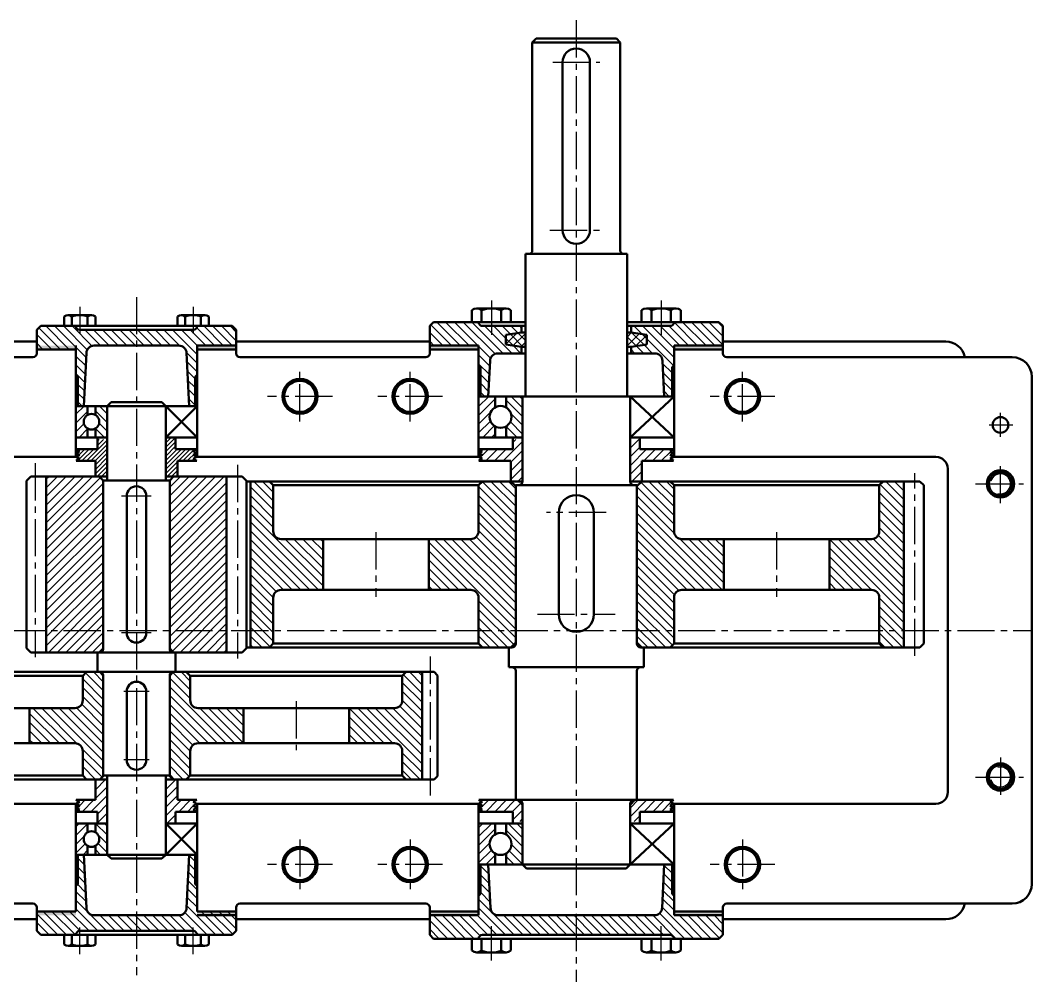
# Model space of a CAD drawing. Header units: millimetres. Extents: x -3078 to 425, y -739 to 825.
# Drawn here: x -953 to -435, y -205 to 286 of the extents above; entities that cross this region are included whole.
import ezdxf

# ---------------------------------------------------------------- set-up
doc = ezdxf.new("R2010")
doc.units = ezdxf.units.MM
doc.linetypes.add('CENTER2', pattern=[28.575, 19.05, -3.175, 3.175, -3.175])
doc.layers.add('中心线', color=1, linetype='CENTER2')
doc.layers.add('细实线', color=7, linetype='Continuous')
doc.layers.add('粗实线', color=7, linetype='Continuous', lineweight=50)
pattern_1 = [(135, (-1288.5736, 389.3772), (-2.245064, -2.245064), [])]
pattern_2 = [(45, (-1288.5736, 389.3772), (-2.245064, 2.245064), [])]

# ---------------------------------------------------------------- blocks, each defined once
blk = doc.blocks.new('*U6')
at = {"layer": '中心线', "color": 0, "linetype": 'CENTER2', "transparency": 16777216}
blk.add_line((0, 12.5), (0, -12.5), dxfattribs=at)
blk = doc.blocks.new('*U8')
at = {"layer": '中心线', "color": 0, "linetype": 'CENTER2', "transparency": 16777216}
blk.add_line((0, 16.5), (0, -16.5), dxfattribs=at)
blk = doc.blocks.new('*U9')
at = {"layer": '中心线', "color": 0, "linetype": 'CENTER2', "transparency": 16777216}
blk.add_line((0, 16.5), (0, -16.5), dxfattribs=at)

msp = doc.modelspace()

# ---------------------------------------------------------------- hatches: boundary and pattern name
at = {"layer": '粗实线'}
h = msp.add_hatch(color=256, dxfattribs=at)
h.dxf.hatch_style = 1
h.paths.add_polyline_path([(-924.0495, 120.0444), (-944.0495, 120.0444), (-944.0495, 118.0444), (-924.0495, 118.0444)])
h.paths.add_polyline_path([(-842.0495, 120.0444), (-862.0495, 120.0444), (-862.0495, 118.0444), (-842.0495, 118.0444)])
h = msp.add_hatch(color=256, dxfattribs=at)
h.dxf.hatch_style = 1
h.paths.add_polyline_path([(-743.0495, 120.0444), (-743.0495, 118.0444), (-718.0495, 118.0444), (-718.0495, 120.0444)])
h.paths.add_polyline_path([(-593.0495, 118.0444), (-593.0495, 120.0444), (-618.0495, 120.0444), (-618.0495, 118.0444)])
h = msp.add_hatch(color=256, dxfattribs=at)
h.dxf.hatch_style = 1
h.paths.add_polyline_path([(-924.0495, -171.4539), (-944.0495, -171.4539), (-944.0495, -169.4539), (-924.0495, -169.4539)])
h.paths.add_polyline_path([(-842.0495, -171.4539), (-862.0495, -171.4539), (-862.0495, -169.4539), (-842.0495, -169.4539)])
h = msp.add_hatch(color=256, dxfattribs=at)
h.dxf.hatch_style = 1
h.paths.add_polyline_path([(-718.0495, -171.4556), (-743.0495, -171.4556), (-743.0495, -169.4556), (-718.0495, -169.4556)])
h.paths.add_polyline_path([(-593.0495, -171.4556), (-618.0495, -171.4556), (-618.0495, -169.4556), (-593.0495, -169.4556)])
at = {"layer": '细实线'}
h = msp.add_hatch(dxfattribs=at)
h.set_pattern_fill('ANSI31', color=256, angle=90)
h.set_pattern_definition(pattern_1)
h.paths.add_polyline_path([(-1076.7995, 130.0444), (-1117.2995, 130.0444, -0.41421356), (-1119.2995, 132.0444), (-1125.6344, 132.0444), (-1125.6904, 132.0444), (-1142.2995, 132.0444), (-1144.2995, 130.0444), (-1144.2995, 120.0444), (-1119.2995, 120.0444), (-1119.2995, 107.9927), (-1118.2995, 107.0444), (-1118.2995, 92.0444), (-1114.2995, 92.0444), (-1113.0895, 116.2441, -0.39965564), (-1109.0945, 120.0444), (-1076.7995, 120.0444)])
h.paths.add_polyline_path([(-1076.7995, 130.0444), (-1076.7995, 120.0444), (-1044.5045, 120.0444, -0.39965564), (-1040.5095, 116.2441), (-1039.2995, 92.0444), (-1035.2995, 92.0444), (-1035.2995, 107.0444), (-1034.2995, 107.9927), (-1034.2995, 120.0444), (-1009.2995, 120.0444), (-1009.2995, 130.0444), (-1011.2995, 132.0444), (-1034.2995, 132.0444, -0.41421356), (-1036.2995, 130.0444)])
h.paths.add_polyline_path([(-893.0495, 128.0444), (-922.0495, 128.0444, -0.41421356), (-924.0495, 130.0444), (-926.0409, 130.0444), (-930.0409, 130.0444), (-942.0495, 130.0444), (-944.0495, 128.0444), (-944.0495, 118.0444), (-924.0495, 118.0444), (-924.0495, 105.0461), (-923.0495, 104.0461), (-923.0495, 89.0461), (-920.0495, 89.0461), (-918.6896, 116.2441, -0.39965564), (-914.6946, 120.0444), (-893.0495, 120.0444)])
h.paths.add_polyline_path([(-842.0495, 128.0444), (-844.0495, 130.0444), (-862.0495, 130.0444, -0.41421356), (-864.0495, 128.0444), (-893.0495, 128.0444), (-893.0495, 120.0444), (-871.4044, 120.0444, -0.39965564), (-867.4094, 116.2441), (-866.0495, 89.0461), (-863.0495, 89.0461), (-863.0495, 104.0461), (-862.0495, 105.0461), (-862.0495, 120.0444), (-842.0495, 120.0444)])
h.paths.add_polyline_path([(-704.0495, 125.5444), (-696.0495, 126.6687), (-696.0495, 130.0444), (-716.0495, 130.0444, -0.41421356), (-718.0495, 132.0444), (-721.4813, 132.0444), (-741.0495, 132.0444), (-743.0495, 130.0444), (-743.0495, 120.0444), (-718.0495, 120.0444), (-718.0495, 110.0444), (-717.0495, 109.0444), (-717.0495, 94.0444), (-713.0495, 94.0444), (-712.1395, 112.2441, -0.39965564), (-708.1445, 116.0444), (-696.0495, 116.0444), (-696.0495, 119.4201), (-704.0495, 120.5444), (-704.0495, 123.0444)])
h.paths.add_polyline_path([(-618.0495, 120.0444), (-593.0495, 120.0444), (-593.0495, 130.0444), (-595.0495, 132.0444), (-618.0495, 132.0444, -0.41421356), (-620.0495, 130.0444), (-640.0495, 130.0444), (-640.0495, 126.6687), (-632.0495, 125.5444), (-632.0495, 123.0444), (-632.0495, 120.5444), (-640.0495, 119.4201), (-640.0495, 116.0444), (-627.9545, 116.0444, -0.39965564), (-623.9595, 112.2441), (-623.0495, 94.0444), (-619.0495, 94.0444), (-619.0495, 109.0444), (-618.0495, 110.0444)])
h = msp.add_hatch(dxfattribs=at)
h.set_pattern_fill('ANSI37', color=256)
h.set_pattern_definition([(45, (-1288.5736, 389.3772), (-2.245064, 2.245064), []), (135, (-1288.5736, 389.3772), (-2.245064, -2.245064), [])])
h.paths.add_polyline_path([(-696.0495, 119.4201), (-694.0495, 119.4201), (-694.0495, 126.6687), (-696.0495, 126.6687), (-704.0495, 125.5444), (-704.0495, 123.0444), (-704.0495, 120.5444)])
h.paths.add_polyline_path([(-632.0495, 120.5444), (-632.0495, 123.0444), (-632.0495, 125.5444), (-640.0495, 126.6687), (-642.0495, 126.6687), (-642.0495, 119.4201), (-640.0495, 119.4201)])
h = msp.add_hatch(dxfattribs=at)
h.set_pattern_fill('ANSI31', color=256)
h.set_pattern_definition(pattern_2)
h.paths.add_polyline_path([(-924.0495, 73.0461), (-918.0495, 73.0461), (-918.0495, 77.582, -0.26794919), (-920.0495, 81.0461, -0.26794919), (-918.0495, 84.5102), (-918.0495, 89.0461), (-924.0495, 89.0461)])
h.paths.add_polyline_path([(-712.4245, 83.5444, -0.26794919), (-709.612, 88.4158), (-709.612, 94.0444), (-718.0495, 94.0444), (-718.0495, 73.0444), (-709.612, 73.0444), (-709.612, 78.673, -0.26794919)])
h.paths.add_polyline_path([(-718.0495, -145.4556), (-709.612, -145.4556), (-709.612, -139.827, -0.26794919), (-712.4245, -134.9556, -0.26794919), (-709.612, -130.0842), (-709.612, -124.4556), (-718.0495, -124.4556)])
h.paths.add_polyline_path([(-920.0495, -132.4556, -0.26794919), (-918.0495, -128.9915), (-918.0495, -124.4556), (-924.0495, -124.4556), (-924.0495, -140.4556), (-918.0495, -140.4556), (-918.0495, -135.9197, -0.26794919)])
h.paths.add_polyline_path([(-1114.2995, -133.9556, -0.26794919), (-1111.7995, -129.6255), (-1111.7995, -124.4556), (-1119.2995, -124.4556), (-1119.2995, -143.4556), (-1111.7995, -143.4556), (-1111.7995, -138.2857, -0.26794919)])
h = msp.add_hatch(dxfattribs=at)
h.set_pattern_fill('ANSI31', color=256, angle=90)
h.set_pattern_definition(pattern_1)
h.paths.add_polyline_path([(-912.0495, 81.0461, -0.26794919), (-914.0495, 77.582), (-914.0495, 73.0461), (-908.0495, 73.0461), (-908.0495, 73.083), (-908.0495, 89.0461), (-914.0495, 89.0461), (-914.0495, 84.5102, -0.26794919)])
h.paths.add_polyline_path([(-701.1745, 83.5444, -0.26794919), (-703.987, 78.673), (-703.987, 73.0444), (-695.5495, 73.0444), (-695.5495, 94.0444), (-703.987, 94.0444), (-703.987, 88.4158, -0.26794919)])
h.paths.add_polyline_path([(-1106.7995, -143.4556), (-1099.2995, -143.4556), (-1099.2995, -124.4556), (-1106.7995, -124.4556), (-1106.7995, -129.6255, -0.26794919), (-1104.2995, -133.9556, -0.26794919), (-1106.7995, -138.2857)])
h.paths.add_polyline_path([(-908.0495, -124.4556), (-914.0495, -124.4556), (-914.0495, -128.9915, -0.26794919), (-912.0495, -132.4556, -0.26794919), (-914.0495, -135.9197), (-914.0495, -140.4556), (-908.0495, -140.4556)])
h.paths.add_polyline_path([(-695.5495, -124.4556), (-703.987, -124.4556), (-703.987, -130.0842, -0.26794919), (-701.1745, -134.9556, -0.26794919), (-703.987, -139.827), (-703.987, -145.4556), (-695.5495, -145.4556)])
h = msp.add_hatch(dxfattribs=at)
h.set_pattern_fill('ANSI31', color=256, scale=0.5)
h.set_pattern_definition([(45, (-1288.5736, 389.3772), (-1.122532, 1.122532), [])])
h.paths.add_polyline_path([(-908.0495, 72.0444), (-913.0495, 72.0444), (-913.0495, 67.0444), (-923.8495, 67.0444), (-922.1174, 66.0444), (-923.8495, 65.0444), (-922.1174, 64.0444), (-923.8495, 63.0444), (-922.1174, 62.0444), (-923.8495, 61.0444), (-914.0495, 61.0444), (-914.0495, 53.0444), (-908.0495, 53.0444)])
h.paths.add_polyline_path([(-863.9815, 64.0444), (-862.2495, 65.0444), (-863.9815, 66.0444), (-862.2495, 67.0444), (-873.0495, 67.0444), (-873.0495, 72.0444), (-878.0495, 72.0444), (-878.0495, 53.0444), (-872.0495, 53.0444), (-872.0495, 61.0444), (-862.2495, 61.0444), (-863.9815, 62.0444), (-862.2495, 63.0444)])
h.paths.add_polyline_path([(-873.0495, 73.0461), (-878.0495, 73.0461), (-878.0495, 72.0444), (-873.0495, 72.0444)])
h = msp.add_hatch(dxfattribs=at)
h.set_pattern_fill('ANSI31', color=256)
h.set_pattern_definition(pattern_2)
h.paths.add_polyline_path([(-695.5495, 72.0444), (-700.5495, 72.0444), (-700.5495, 67.0444), (-717.8495, 67.0444), (-716.1174, 66.0444), (-717.8495, 65.0444), (-716.1174, 64.0444), (-717.8495, 63.0444), (-716.1174, 62.0444), (-717.8495, 61.0444), (-701.5495, 61.0444), (-701.5495, 50.5444), (-695.5495, 50.5444)])
h.paths.add_polyline_path([(-619.9815, 62.0444), (-618.2495, 63.0444), (-619.9815, 64.0444), (-618.2495, 65.0444), (-619.9815, 66.0444), (-618.2495, 67.0444), (-635.5495, 67.0444), (-635.5495, 72.0444), (-640.5495, 72.0444), (-640.5495, 50.5444), (-634.5495, 50.5444), (-634.5495, 61.0444), (-618.2495, 61.0444)])
h = msp.add_hatch(dxfattribs=at)
h.set_pattern_fill('ANSI31', color=256)
h.set_pattern_definition(pattern_2)
h.paths.add_polyline_path([(-939.1745, -36.9556), (-912.0495, -36.9556), (-910.0495, -34.9556), (-910.0495, 51.0444), (-912.0495, 53.0444), (-939.1745, 53.0444)])
h.paths.add_polyline_path([(-876.0495, -34.9556), (-874.0495, -36.9556), (-873.0495, -36.9556), (-846.9245, -36.9556), (-846.9245, 53.0444), (-874.0495, 53.0444), (-876.0495, 51.0444)])
h = msp.add_hatch(dxfattribs=at)
h.set_pattern_fill('ANSI31', color=256, angle=90)
h.set_pattern_definition(pattern_1)
h.paths.add_polyline_path([(-1001.7995, -65.4556), (-1025.0495, -65.4556, -0.41421356), (-1029.0495, -61.4556), (-1029.0495, -48.9556), (-1031.0495, -46.9556), (-1038.1745, -46.9556), (-1038.1745, -101.9556), (-1031.0495, -101.9556), (-1029.0495, -99.9556), (-1029.0495, -87.4556, -0.41421356), (-1025.0495, -83.4556), (-1001.7995, -83.4556)])
h.paths.add_polyline_path([(-910.0495, -48.7056), (-911.7995, -46.9556), (-913.0495, -46.9556), (-918.5495, -46.9556), (-920.5495, -48.9556), (-920.5495, -61.4556, -0.41421356), (-924.5495, -65.4556), (-947.7995, -65.4556), (-947.7995, -83.4556), (-924.5495, -83.4556, -0.41421356), (-920.5495, -87.4556), (-920.5495, -99.9556), (-918.5495, -101.9556), (-911.7995, -101.9556), (-910.0495, -100.2056)])
h.paths.add_polyline_path([(-838.2995, -65.4556), (-861.5495, -65.4556, -0.41421356), (-865.5495, -61.4556), (-865.5495, -48.9556), (-867.5495, -46.9556), (-874.2995, -46.9556), (-876.0495, -48.7056), (-876.0495, -100.2056), (-874.2995, -101.9556), (-867.5495, -101.9556), (-865.5495, -99.9556), (-865.5495, -87.4556, -0.41421356), (-861.5495, -83.4556), (-838.2995, -83.4556)])
h.paths.add_polyline_path([(-746.9245, -46.9556), (-755.0495, -46.9556), (-757.0495, -48.9556), (-757.0495, -61.4556, -0.41421356), (-761.0495, -65.4556), (-784.2995, -65.4556), (-784.2995, -83.4556), (-761.0495, -83.4556, -0.41421356), (-757.0495, -87.4556), (-757.0495, -99.9556), (-755.0495, -101.9556), (-746.9245, -101.9556)])
h.paths.add_polyline_path([(-797.5495, 21.0444), (-819.0495, 21.0444, -0.41421356), (-823.0495, 25.0444), (-823.0495, 48.5444), (-825.041, 50.5359), (-834.6745, 50.5359), (-834.6745, -25.7056), (-823.0495, -25.7056), (-823.0495, -8.9556, -0.41421356), (-819.0495, -4.9556), (-797.5495, -4.9556)])
h.paths.add_polyline_path([(-823.0495, -25.7056), (-834.6745, -25.7056), (-834.6745, -34.4556), (-825.0495, -34.4556), (-823.0495, -32.4556)])
h.paths.add_polyline_path([(-699.0495, 48.2944), (-701.2995, 50.5444), (-716.0495, 50.5444), (-718.0495, 48.5444), (-718.0495, 25.0444, -0.41421356), (-722.0495, 21.0444), (-743.5495, 21.0444), (-743.5495, -4.9556), (-722.0495, -4.9556, -0.41421356), (-718.0495, -8.9556), (-718.0495, -25.7056), (-699.0495, -25.7056)])
h.paths.add_polyline_path([(-592.5495, 21.0444), (-614.0495, 21.0444, -0.41421356), (-618.0495, 25.0444), (-618.0495, 48.5444), (-620.0495, 50.5444), (-634.7995, 50.5444), (-637.0495, 48.2944), (-637.0495, -25.7056), (-618.0495, -25.7056), (-618.0495, -8.9556, -0.41421356), (-614.0495, -4.9556), (-592.5495, -4.9556)])
h.paths.add_polyline_path([(-618.0495, -25.7056), (-637.0495, -25.7056), (-637.0495, -32.2056), (-634.7995, -34.4556), (-620.0495, -34.4556), (-618.0495, -32.4556)])
h.paths.add_polyline_path([(-500.4245, 50.5444), (-511.0495, 50.5444), (-513.0495, 48.5444), (-513.0495, 25.0444, -0.41421356), (-517.0495, 21.0444), (-538.5495, 21.0444), (-538.5495, -4.9556), (-517.0495, -4.9556, -0.41421356), (-513.0495, -8.9556), (-513.0495, -25.7056), (-500.4245, -25.7056)])
h.paths.add_polyline_path([(-500.4245, -25.7056), (-513.0495, -25.7056), (-513.0495, -32.4556), (-511.0495, -34.4556), (-500.4245, -34.4556)])
h.paths.add_polyline_path([(-701.5495, -34.4556), (-699.0495, -31.9556), (-699.0495, -25.7056), (-718.0495, -25.7056), (-718.0495, -32.4556), (-716.0495, -34.4556)])
h = msp.add_hatch(dxfattribs=at)
h.set_pattern_fill('ANSI31', color=256)
h.set_pattern_definition(pattern_2)
h.paths.add_polyline_path([(-908.0495, -101.9556), (-914.0495, -101.9556), (-914.0495, -112.4556), (-923.8495, -112.4556), (-922.1174, -113.4556), (-923.8495, -114.4556), (-922.1174, -115.4556), (-923.8495, -116.4556), (-922.1174, -117.4556), (-923.8495, -118.4556), (-913.0495, -118.4556), (-913.0495, -123.4556), (-908.0495, -123.4556)])
h.paths.add_polyline_path([(-863.9815, -113.4556), (-862.2495, -112.4556), (-872.0495, -112.4556), (-872.0495, -101.9556), (-878.0495, -101.9556), (-878.0495, -123.4556), (-873.0495, -123.4556), (-873.0495, -118.4556), (-862.2495, -118.4556), (-863.9815, -117.4556), (-862.2495, -116.4556), (-863.9815, -115.4556), (-862.2495, -114.4556)])
h = msp.add_hatch(dxfattribs=at)
h.set_pattern_fill('ANSI31', color=256)
h.set_pattern_definition(pattern_2)
h.paths.add_polyline_path([(-695.5495, -114.9556), (-698.0495, -112.4556), (-717.8495, -112.4556), (-716.1174, -113.4556), (-717.8495, -114.4556), (-716.1174, -115.4556), (-717.8495, -116.4556), (-716.1174, -117.4556), (-717.8402, -118.4502), (-700.5495, -118.4502), (-700.5495, -123.4556), (-695.5495, -123.4556)])
h.paths.add_polyline_path([(-619.9815, -115.4556), (-618.2495, -114.4556), (-619.9815, -113.4556), (-618.2495, -112.4556), (-638.0495, -112.4556), (-640.5495, -114.9556), (-640.5495, -123.4556), (-635.5495, -123.4556), (-635.5495, -118.4502), (-618.2588, -118.4502), (-619.9815, -117.4556), (-618.2495, -116.4556)])
h = msp.add_hatch(dxfattribs=at)
h.set_pattern_fill('ANSI31', color=256)
h.set_pattern_definition(pattern_2)
h.paths.add_polyline_path([(-908.0495, -123.4556), (-913.0495, -123.4556), (-913.0495, -124.4556), (-908.0495, -124.4556)])
h.paths.add_polyline_path([(-873.0495, -123.4556), (-878.0495, -123.4556), (-878.0495, -124.4556), (-873.0495, -124.4556)])
h = msp.add_hatch(dxfattribs=at)
h.set_pattern_fill('ANSI31', color=256, angle=90)
h.set_pattern_definition(pattern_1)
h.paths.add_polyline_path([(-893.0495, -171.4539), (-914.6946, -171.4539, -0.39965564), (-918.6896, -167.6537), (-920.0495, -140.4556), (-923.0495, -140.4556), (-923.0495, -155.4556), (-924.0495, -156.4556), (-924.0495, -169.4539), (-944.0495, -169.4539), (-944.0495, -179.4539), (-942.0495, -181.4539), (-924.0495, -181.4539, -0.41421356), (-922.0495, -179.4539), (-893.0495, -179.4539)])
h.paths.add_polyline_path([(-842.0495, -169.4539), (-862.0495, -169.4539), (-862.0495, -156.4556), (-863.0495, -155.4556), (-863.0495, -140.4556), (-866.0495, -140.4556), (-867.4094, -167.6537, -0.39965564), (-871.4044, -171.4539), (-893.0495, -171.4539), (-893.0495, -179.4539), (-864.0495, -179.4539, -0.41421356), (-862.0495, -181.4539), (-860.0581, -181.4539), (-856.0581, -181.4539), (-844.0495, -181.4539), (-842.0495, -179.4539)])
h.paths.add_polyline_path([(-668.0495, -171.4556), (-707.9445, -171.4556, -0.39965564), (-711.9395, -167.6554), (-713.0495, -145.4556), (-717.0495, -145.4556), (-717.0495, -160.4556), (-718.0495, -161.4556), (-718.0495, -169.4556), (-718.0495, -171.4556), (-743.0495, -171.4556), (-743.0495, -181.4556), (-741.0495, -183.4556), (-718.0495, -183.4556, -0.41421356), (-716.0495, -181.4556), (-668.0495, -181.4556)])
h.paths.add_polyline_path([(-593.0495, -171.4556), (-618.0495, -171.4556), (-618.0495, -169.4556), (-618.0495, -161.4556), (-619.0495, -160.4556), (-619.0495, -145.4556), (-623.0495, -145.4556), (-624.1595, -167.6554, -0.39965564), (-628.1545, -171.4556), (-668.0495, -171.4556), (-668.0495, -181.4556), (-620.0495, -181.4556, -0.41421356), (-618.0495, -183.4556), (-614.6177, -183.4556), (-595.0495, -183.4556), (-593.0495, -181.4556)])

# ---------------------------------------------------------------- linework, layer by layer
at = {"layer": '中心线'}
for p, q in [((-680.1055, 265.0444), (-655.9935, 265.0444)), ((-681.5474, 179.0444), (-654.5516, 179.0444)), ((-922.0409, 139.8626), (-922.0409, 126.2859)), ((-864.0581, 139.8626), (-864.0581, 126.2859)), ((-711.4813, 143.0782), (-711.4813, 125.5946)), ((-624.6177, 143.0782), (-624.6177, 125.5946)), ((-809.4245, 81.2049), (-809.4245, 108.0096)), ((-753.0495, 81.2049), (-753.0495, 108.0096)), ((-583.0495, 81.2049), (-583.0495, 108.0096)), ((-792.8407, 94.0444), (-826.0083, 94.0444)), ((-736.4657, 94.0444), (-769.6333, 94.0444)), ((-566.4657, 94.0444), (-599.6333, 94.0444)), ((-451.0495, 73.3114), (-451.0495, 85.6873)), ((-456.8053, 79.4094), (-444.6886, 79.4094)), ((-944.7995, 59.8719), (-944.7995, -39.4179)), ((-841.2995, 59.0265), (-841.2995, -40.1476)), ((-451.0495, 39.3241), (-451.0495, 59.4947)), ((-494.7995, -38.7421), (-494.7995, 54.7305)), ((-463.9172, 49.2944), (-439.3281, 49.2944)), ((-885.4484, 43.0444), (-900.6506, 43.0444)), ((-652.7368, 34.5444), (-683.3622, 34.5444)), ((-687.9449, -17.4556), (-648.154, -17.4556)), ((-1216.0495, -25.7056), (-435.0495, -25.7056)), ((-885.4484, -26.9556), (-900.6506, -26.9556)), ((-742.5495, -110.1121), (-742.5495, -39.1082)), ((-886.5555, -56.9556), (-899.5435, -56.9556)), ((-886.5555, -91.9556), (-899.5435, -91.9556)), ((-451.0495, -90.7353), (-451.0495, -110.9059)), ((-463.9172, -100.7056), (-439.3281, -100.7056)), ((-809.4245, -132.6161), (-809.4245, -159.4208)), ((-753.0495, -132.6161), (-753.0495, -159.4208)), ((-583.0495, -132.6161), (-583.0495, -159.4208)), ((-792.8407, -145.4556), (-826.0083, -145.4556)), ((-736.4657, -145.4556), (-769.6333, -145.4556)), ((-566.4657, -145.4556), (-599.6333, -145.4556)), ((-922.0409, -191.2721), (-922.0409, -177.6955)), ((-864.0581, -191.2721), (-864.0581, -177.6955)), ((-711.4813, -194.4894), (-711.4813, -177.0058)), ((-624.6177, -194.4894), (-624.6177, -177.0058))]:
    msp.add_line(p, q, dxfattribs=at)
for points in [[(-668.0495, 286.4744), (-668.0495, -205.4545)], [(-893.0495, 144.8551), (-893.0495, -202.0909)]]:
    msp.add_lwpolyline(points, dxfattribs=at)
at = {"layer": '粗实线'}
for p, q in [((-690.5495, 275.0444), (-688.5495, 277.0444)), ((-690.5495, 168.6444), (-690.5495, 275.0444)), ((-645.5495, 275.0444), (-690.5495, 275.0444)), ((-688.5495, 277.0444), (-647.5495, 277.0444)), ((-645.5495, 275.0444), (-647.5495, 277.0444)), ((-645.5495, 275.0444), (-645.5495, 168.6444)), ((-675.0495, 179.0444), (-675.0495, 265.0444)), ((-661.0495, 265.0444), (-661.0495, 179.0444)), ((-694.0495, 132.0444), (-694.0495, 167.0444)), ((-694.0495, 167.0444), (-692.1495, 167.0444)), ((-642.0495, 167.0444), (-694.0495, 167.0444)), ((-694.0495, 132.0444), (-694.0495, 167.0444)), ((-694.0495, 167.0444), (-642.0495, 167.0444)), ((-643.9495, 167.0444), (-642.0495, 167.0444)), ((-642.0495, 167.0444), (-642.0495, 94.5444)), ((-642.0495, 167.0444), (-642.0495, 132.0444)), ((-930.0409, 130.0444), (-930.0409, 134.899)), ((-928.0409, 135.6444), (-916.0409, 135.6444)), ((-926.0409, 130.0444), (-926.0409, 134.9581)), ((-918.0409, 130.0444), (-918.0409, 134.9581)), ((-914.0409, 134.899), (-914.0409, 130.0444)), ((-872.0581, 134.899), (-872.0581, 130.0444)), ((-858.0581, 135.6444), (-870.0581, 135.6444)), ((-868.0581, 130.0444), (-868.0581, 134.9581)), ((-860.0581, 130.0444), (-860.0581, 134.9581)), ((-856.0581, 130.0444), (-856.0581, 134.899)), ((-721.4813, 132.0444), (-721.4813, 138.1126)), ((-721.4813, 138.1126), (-721.4813, 132.0444)), ((-718.9813, 139.0444), (-703.9813, 139.0444)), ((-716.4813, 132.0444), (-716.4813, 138.1865)), ((-706.4813, 132.0444), (-706.4813, 138.1865)), ((-701.4813, 138.1126), (-701.4813, 132.0444)), ((-634.6177, 138.1126), (-634.6177, 132.0444)), ((-617.1177, 139.0444), (-632.1177, 139.0444)), ((-629.6177, 132.0444), (-629.6177, 138.1865)), ((-619.6177, 132.0444), (-619.6177, 138.1865)), ((-614.6177, 132.0444), (-614.6177, 138.1126)), ((-614.6177, 138.1126), (-614.6177, 132.0444)), ((-944.0495, 128.0444), (-942.0495, 130.0444)), ((-844.0495, 130.0444), (-942.0495, 130.0444)), ((-914.0409, 130.0444), (-930.0409, 130.0444)), ((-922.0409, 130.0444), (-926.0409, 130.0444)), ((-924.0495, 130.0444), (-924.0495, 130.0444)), ((-924.0495, 130.0444), (-924.0495, 130.0444)), ((-922.0409, 130.0444), (-918.0409, 130.0444)), ((-872.0581, 130.0444), (-856.0581, 130.0444)), ((-864.0581, 130.0444), (-868.0581, 130.0444)), ((-864.0581, 130.0444), (-860.0581, 130.0444)), ((-862.0495, 130.0444), (-862.0495, 130.0444)), ((-842.0495, 128.0444), (-844.0495, 130.0444)), ((-743.0495, 130.0444), (-741.0495, 132.0444)), ((-743.0495, 130.0444), (-743.0495, 116.0444)), ((-694.0495, 132.0444), (-741.0495, 132.0444)), ((-721.4813, 132.0444), (-701.4813, 132.0444)), ((-694.0495, 132.0444), (-718.0495, 132.0444)), ((-718.0495, 132.0444), (-718.0495, 132.0444)), ((-718.0495, 132.0444), (-718.0495, 132.0444)), ((-716.0495, 130.0444), (-694.0495, 130.0444)), ((-696.0495, 130.0444), (-696.0495, 126.6687)), ((-694.0495, 94.5444), (-694.0495, 132.0444)), ((-595.0495, 132.0444), (-642.0495, 132.0444)), ((-642.0495, 130.0444), (-620.0495, 130.0444)), ((-642.0495, 130.0444), (-640.0495, 130.0444)), ((-640.0495, 130.0444), (-640.0495, 126.6687)), ((-614.6177, 132.0444), (-634.6177, 132.0444)), ((-618.0495, 132.0444), (-618.0495, 132.0444)), ((-593.0495, 130.0444), (-595.0495, 132.0444)), ((-593.0495, 120.0444), (-593.0495, 130.0444)), ((-944.0495, 128.0444), (-944.0495, 116.0444)), ((-864.0495, 128.0444), (-922.0495, 128.0444)), ((-842.0495, 116.0444), (-842.0495, 128.0444)), ((-704.0495, 125.5444), (-696.0495, 126.6687)), ((-704.0495, 123.0444), (-704.0495, 125.5444)), ((-696.0495, 126.6687), (-694.0495, 126.6687)), ((-640.0495, 126.6687), (-642.0495, 126.6687)), ((-632.0495, 125.5444), (-640.0495, 126.6687)), ((-632.0495, 123.0444), (-632.0495, 125.5444)), ((-1009.2995, 122.0444), (-944.0495, 122.0444)), ((-924.0495, 63.0444), (-924.0495, 120.0444)), ((-914.6946, 120.0444), (-893.0495, 120.0444)), ((-871.4044, 120.0444), (-893.0495, 120.0444)), ((-862.0495, 120.0444), (-856.1134, 120.0444)), ((-862.0495, 120.0444), (-842.0495, 120.0444)), ((-862.0495, 63.0444), (-862.0495, 120.0444)), ((-842.0495, 122.0444), (-743.0495, 122.0444)), ((-743.0495, 120.0444), (-718.0495, 120.0444)), ((-718.0495, 63.0444), (-718.0495, 120.0444)), ((-704.0495, 123.0444), (-704.0495, 120.5444)), ((-704.0495, 120.5444), (-696.0495, 119.4201)), ((-696.0495, 119.4201), (-696.0495, 116.0444)), ((-696.0495, 119.4201), (-694.0495, 119.4201)), ((-640.0495, 119.4201), (-642.0495, 119.4201)), ((-632.0495, 120.5444), (-640.0495, 119.4201)), ((-640.0495, 119.4201), (-640.0495, 116.0444)), ((-632.0495, 123.0444), (-632.0495, 120.5444)), ((-618.0495, 120.0444), (-593.0495, 120.0444)), ((-618.0495, 120.0444), (-618.0495, 63.0444)), ((-593.0495, 122.0444), (-479.0495, 122.0444)), ((-593.0495, 120.0444), (-593.0495, 116.0444)), ((-1007.2995, 114.0444), (-946.0495, 114.0444)), ((-944.0495, 118.0444), (-924.0495, 118.0444)), ((-918.6896, 116.2441), (-920.0495, 89.0461)), ((-867.4094, 116.2441), (-866.0495, 89.0461)), ((-862.0495, 118.0444), (-842.0495, 118.0444)), ((-840.0495, 114.0444), (-745.0495, 114.0444)), ((-743.0495, 118.0444), (-718.0495, 118.0444)), ((-694.0495, 116.0444), (-708.1445, 116.0444)), ((-627.9545, 116.0444), (-642.0495, 116.0444)), ((-618.0495, 118.0444), (-593.0495, 118.0444)), ((-591.0495, 114.0444), (-445.0495, 114.0444)), ((-469.0495, 114.0444), (-469.0495, 114.0444)), ((-717.0495, 109.0444), (-718.0495, 110.0444)), ((-717.0495, 94.0444), (-717.0495, 109.0444)), ((-712.1395, 112.2441), (-713.0495, 94.0444)), ((-623.9595, 112.2441), (-623.0495, 94.0444)), ((-619.0495, 109.0444), (-618.0495, 110.0444)), ((-619.0495, 94.0444), (-619.0495, 109.0444)), ((-923.0495, 104.0461), (-924.0495, 105.0461)), ((-923.0495, 89.0461), (-923.0495, 104.0461)), ((-863.0495, 104.0461), (-862.0495, 105.0461)), ((-863.0495, 89.0461), (-863.0495, 104.0461)), ((-435.0495, 104.0444), (-435.0495, -155.4556)), ((-694.5495, 94.0444), (-718.0495, 94.0444)), ((-709.612, 88.4158), (-709.612, 94.0444)), ((-703.987, 88.4158), (-703.987, 94.0444)), ((-695.5495, 94.0444), (-695.5495, 73.0444)), ((-640.5495, 94.0444), (-695.5495, 94.0444)), ((-641.5495, 94.0444), (-618.0495, 94.0444)), ((-640.5495, 94.0444), (-640.5495, 73.0444)), ((-640.5495, 73.0444), (-618.0495, 94.0444)), ((-640.5495, 94.0444), (-618.0495, 73.0444)), ((-618.0495, 94.0444), (-623.0495, 94.0444)), ((-618.0495, 94.0444), (-619.0495, 94.0444)), ((-893.0495, 89.0461), (-924.0495, 89.0461)), ((-924.0495, 89.0461), (-924.0495, 73.0461)), ((-918.0495, 84.5102), (-918.0495, 89.0461)), ((-914.0495, 84.5102), (-914.0495, 89.0461)), ((-908.0495, 89.0461), (-906.0495, 91.0461)), ((-908.0495, 89.0461), (-908.0495, 73.0461)), ((-908.0495, 89.0461), (-908.0495, 89.0461)), ((-893.0495, 91.0461), (-906.0495, 91.0461)), ((-893.0495, 91.0461), (-880.0495, 91.0461)), ((-862.0495, 89.0461), (-893.0495, 89.0461)), ((-878.0495, 89.0461), (-880.0495, 91.0461)), ((-878.0495, 89.0461), (-878.0495, 73.0461)), ((-878.0495, 89.0461), (-878.0495, 89.0461)), ((-862.0495, 73.0461), (-878.0495, 89.0461)), ((-878.0495, 73.0461), (-862.0495, 89.0461)), ((-862.0495, 89.0461), (-863.0495, 89.0461)), ((-709.612, 78.673), (-709.612, 73.0444)), ((-703.987, 78.673), (-703.987, 73.0444)), ((-924.0495, 73.0461), (-908.0495, 73.0461)), ((-918.0495, 77.582), (-918.0495, 73.0461)), ((-914.0495, 77.582), (-914.0495, 73.0461)), ((-913.0495, 73.0461), (-913.0495, 67.0444)), ((-908.0495, 73.083), (-908.0495, 51.5444)), ((-908.0495, 73.0461), (-908.0495, 73.0461)), ((-878.0495, 73.083), (-878.0495, 51.5444)), ((-878.0495, 73.0461), (-862.0495, 73.0461)), ((-878.0495, 73.0461), (-878.0495, 73.0461)), ((-878.0495, 73.0461), (-873.0495, 73.0461)), ((-873.0495, 73.0461), (-873.0495, 67.0444)), ((-695.5495, 73.0444), (-718.0495, 73.0444)), ((-700.5495, 73.0444), (-700.5495, 67.0444)), ((-695.5495, 73.0444), (-695.5495, 73.0444)), ((-695.5495, 73.0444), (-695.5495, 50.5444)), ((-640.5495, 73.0444), (-618.0495, 73.0444)), ((-618.0495, 73.0444), (-640.5495, 73.0444)), ((-640.5495, 73.0444), (-640.5495, 73.0444)), ((-640.5495, 73.0444), (-640.5495, 50.5444)), ((-640.5495, 73.0444), (-635.5495, 73.0444)), ((-635.5495, 73.0444), (-635.5495, 67.0444)), ((-1034.2995, 63.0444), (-924.0495, 63.0444)), ((-923.8495, 67.0444), (-922.1174, 66.0444)), ((-923.8495, 67.0444), (-913.0495, 67.0444)), ((-923.8495, 65.0444), (-922.1174, 66.0444)), ((-923.8495, 65.0444), (-922.1174, 64.0444)), ((-923.8495, 63.0444), (-922.1174, 64.0444)), ((-923.8495, 63.0444), (-922.1174, 62.0444)), ((-862.2495, 67.0444), (-873.0495, 67.0444)), ((-862.2495, 67.0444), (-863.9815, 66.0444)), ((-862.2495, 65.0444), (-863.9815, 66.0444)), ((-862.2495, 65.0444), (-863.9815, 64.0444)), ((-862.2495, 63.0444), (-863.9815, 64.0444)), ((-862.2495, 63.0444), (-863.9815, 62.0444)), ((-862.0495, 63.0444), (-718.0495, 63.0444)), ((-717.8495, 67.0444), (-716.1174, 66.0444)), ((-717.8495, 67.0444), (-700.5495, 67.0444)), ((-717.8495, 65.0444), (-716.1174, 66.0444)), ((-717.8495, 65.0444), (-716.1174, 64.0444)), ((-717.8495, 63.0444), (-716.1174, 64.0444)), ((-717.8495, 63.0444), (-716.1174, 62.0444)), ((-618.2495, 67.0444), (-635.5495, 67.0444)), ((-618.2495, 67.0444), (-619.9815, 66.0444)), ((-618.2495, 65.0444), (-619.9815, 66.0444)), ((-618.2495, 65.0444), (-619.9815, 64.0444)), ((-618.2495, 63.0444), (-619.9815, 64.0444)), ((-618.2495, 63.0444), (-619.9815, 62.0444)), ((-618.0495, 63.0444), (-484.0495, 63.0444)), ((-923.8495, 61.0444), (-922.1174, 62.0444)), ((-923.8495, 61.0444), (-914.0495, 61.0444)), ((-914.0495, 61.0444), (-914.0495, 53.0444)), ((-862.2495, 61.0444), (-872.0495, 61.0444)), ((-872.0495, 61.0444), (-872.0495, 53.0444)), ((-862.2495, 61.0444), (-863.9815, 62.0444)), ((-717.8495, 61.0444), (-716.1174, 62.0444)), ((-717.8495, 61.0444), (-701.5495, 61.0444)), ((-701.5495, 61.0444), (-701.5495, 50.5444)), ((-618.2495, 61.0444), (-634.5495, 61.0444)), ((-634.5495, 61.0444), (-634.5495, 50.5444)), ((-618.2495, 61.0444), (-619.9815, 62.0444)), ((-478.0495, 57.0444), (-478.0495, -108.4556)), ((-947.0495, 53.0444), (-949.2995, 50.7944)), ((-947.0495, 53.0444), (-908.0495, 53.0444)), ((-939.1745, -36.9556), (-939.1745, 53.0444)), ((-912.0495, 53.0444), (-910.0495, 51.0444)), ((-878.0495, 53.0444), (-839.0495, 53.0444)), ((-874.0495, 53.0444), (-876.0495, 51.0444)), ((-846.9245, -36.9556), (-846.9245, 53.0444)), ((-839.0495, 53.0444), (-836.7995, 50.7944)), ((-949.2995, -34.7056), (-949.2995, 50.7944)), ((-910.0495, -35.3556), (-910.0495, 51.0444)), ((-910.0495, 51.0444), (-908.5495, 51.0444)), ((-910.0495, 51.0444), (-876.0495, 51.0444)), ((-876.0495, 51.0444), (-877.5495, 51.0444)), ((-876.4495, 51.0444), (-876.0495, 51.0444)), ((-876.0495, 51.0444), (-876.0495, -35.3556)), ((-836.7995, -34.7056), (-836.7995, 50.7944)), ((-835.6745, 50.5359), (-836.7995, 50.5359)), ((-825.041, 50.5359), (-835.6745, 50.5359)), ((-834.6745, -34.4556), (-834.6745, 50.5444)), ((-823.0495, 48.5444), (-825.0495, 50.5444)), ((-718.0495, 50.5444), (-825.041, 50.5359)), ((-823.0495, 25.0444), (-823.0495, 48.5444)), ((-718.0495, 48.5444), (-823.0495, 48.5444)), ((-718.0495, 50.5444), (-695.5495, 50.5444)), ((-718.0495, 48.5444), (-716.0495, 50.5444)), ((-718.0495, 25.0444), (-718.0495, 48.5444)), ((-699.0495, 48.0444), (-701.5495, 50.5444)), ((-699.0495, -32.4556), (-699.0495, 48.5444)), ((-699.0495, 48.5444), (-697.5495, 48.5444)), ((-637.0495, 48.5444), (-699.0495, 48.5444)), ((-640.5495, 50.5444), (-620.0495, 50.5444)), ((-638.5495, 48.5444), (-637.0495, 48.5444)), ((-637.0495, 48.0444), (-634.5495, 50.5444)), ((-637.0495, 48.5444), (-637.0495, -32.4556)), ((-618.0495, 48.5444), (-620.0495, 50.5444)), ((-620.0495, 50.5444), (-511.0495, 50.5444)), ((-618.0495, 25.0444), (-618.0495, 48.5444)), ((-618.0495, 48.5444), (-513.0495, 48.5444)), ((-513.0495, 48.5444), (-511.0495, 50.5444)), ((-513.0495, 25.0444), (-513.0495, 48.5444)), ((-511.0495, 50.5444), (-494.7995, 50.5444)), ((-500.4245, -34.4556), (-500.4245, 50.5444)), ((-492.2995, 50.5444), (-494.7995, 50.5444)), ((-490.2995, 48.5444), (-492.2995, 50.5444)), ((-490.2995, -32.4556), (-490.2995, 48.5444)), ((-898.0495, -26.9556), (-898.0495, 43.0444)), ((-888.0495, 43.0444), (-888.0495, -26.9556)), ((-677.0495, -17.4556), (-677.0495, 34.5444)), ((-659.0495, 34.5444), (-659.0495, -17.4556)), ((-722.0495, 21.0444), (-819.0495, 21.0444)), ((-797.5495, 21.0444), (-797.5495, -4.9556)), ((-743.5495, 21.0444), (-743.5495, -4.9556)), ((-614.0495, 21.0444), (-517.0495, 21.0444)), ((-592.5495, 21.0444), (-592.5495, -4.9556)), ((-538.5495, 21.0444), (-538.5495, -4.9556)), ((-722.0495, -4.9556), (-819.0495, -4.9556)), ((-614.0495, -4.9556), (-517.0495, -4.9556)), ((-823.0495, -32.4556), (-823.0495, -8.9556)), ((-718.0495, -32.4556), (-718.0495, -8.9556)), ((-618.0495, -32.4556), (-618.0495, -8.9556)), ((-513.0495, -32.4556), (-513.0495, -8.9556)), ((-949.2995, -34.7056), (-947.0495, -36.9556)), ((-910.0495, -34.9556), (-912.0495, -36.9556)), ((-876.0495, -34.9556), (-874.0495, -36.9556)), ((-836.7995, -34.7056), (-839.0495, -36.9556)), ((-836.7995, -34.4556), (-701.0495, -34.4556)), ((-823.0495, -32.4556), (-825.0495, -34.4556)), ((-718.0495, -32.4556), (-823.0495, -32.4556)), ((-718.0495, -32.4556), (-716.0495, -34.4556)), ((-702.5495, -44.4556), (-702.5495, -34.4556)), ((-701.5495, -34.4556), (-699.0495, -31.9556)), ((-634.5495, -34.4556), (-637.0495, -31.9556)), ((-635.0495, -34.4556), (-633.5495, -34.4556)), ((-494.7995, -34.4556), (-634.7995, -34.4556)), ((-633.5495, -34.4556), (-633.5495, -44.4556)), ((-618.0495, -32.4556), (-620.0495, -34.4556)), ((-618.0495, -32.4556), (-513.0495, -32.4556)), ((-513.0495, -32.4556), (-511.0495, -34.4556)), ((-494.7995, -34.4556), (-500.4245, -34.4556)), ((-494.7995, -34.4556), (-492.2995, -34.4556)), ((-490.2995, -32.4556), (-492.2995, -34.4556)), ((-944.7995, -36.9556), (-947.0495, -36.9556)), ((-911.6495, -36.9556), (-944.7995, -36.9556)), ((-944.7995, -36.9556), (-939.1745, -36.9556)), ((-912.0495, -36.9556), (-913.0495, -36.9556)), ((-913.0495, -36.9556), (-913.0495, -46.9556)), ((-913.0495, -36.9556), (-873.0495, -36.9556)), ((-873.0495, -36.9556), (-874.4495, -36.9556)), ((-874.0495, -36.9556), (-839.0495, -36.9556)), ((-873.0495, -46.9556), (-873.0495, -36.9556)), ((-701.0495, -44.4556), (-702.5495, -44.4556)), ((-633.5495, -44.4556), (-702.5495, -44.4556)), ((-699.0495, -112.4556), (-699.0495, -46.4556)), ((-637.0495, -46.4556), (-637.0495, -112.4556)), ((-635.0495, -44.4556), (-633.5495, -44.4556)), ((-1040.0495, -46.9556), (-911.7995, -46.9556)), ((-920.5495, -48.9556), (-1029.0495, -48.9556)), ((-920.5495, -48.9556), (-918.5495, -46.9556)), ((-920.5495, -48.9556), (-920.5495, -61.4556)), ((-911.6495, -46.9556), (-913.0495, -46.9556)), ((-893.0495, -46.9556), (-913.0495, -46.9556)), ((-911.7995, -46.9556), (-910.0495, -48.7056)), ((-910.0495, -48.5556), (-910.0495, -100.2056)), ((-893.0495, -46.9556), (-867.5495, -46.9556)), ((-874.2995, -46.9556), (-876.0495, -48.7056)), ((-876.0495, -100.2056), (-876.0495, -48.5556)), ((-874.4495, -46.9556), (-873.0495, -46.9556)), ((-865.5495, -48.9556), (-867.5495, -46.9556)), ((-867.5495, -46.9556), (-755.0495, -46.9556)), ((-865.5495, -48.9556), (-865.5495, -61.4556)), ((-865.5495, -48.9556), (-757.0495, -48.9556)), ((-757.0495, -48.9556), (-755.0495, -46.9556)), ((-757.0495, -61.4556), (-757.0495, -48.9556)), ((-755.0495, -46.9556), (-740.7995, -46.9556)), ((-746.9245, -101.9556), (-746.9245, -46.9556)), ((-739.0495, -48.7056), (-740.7995, -46.9556)), ((-739.0495, -100.2056), (-739.0495, -48.7056)), ((-898.0495, -91.9556), (-898.0495, -56.9556)), ((-888.0495, -56.9556), (-888.0495, -91.9556)), ((-924.5495, -65.4556), (-1025.0495, -65.4556)), ((-947.7995, -65.4556), (-947.7995, -83.4556)), ((-861.5495, -65.4556), (-761.0495, -65.4556)), ((-838.2995, -65.4556), (-838.2995, -83.4556)), ((-784.2995, -65.4556), (-784.2995, -83.4556)), ((-924.5495, -83.4556), (-1025.0495, -83.4556)), ((-920.5495, -87.4556), (-920.5495, -99.9556)), ((-865.5495, -87.4556), (-865.5495, -99.9556)), ((-861.5495, -83.4556), (-761.0495, -83.4556)), ((-757.0495, -99.9556), (-757.0495, -87.4556)), ((-908.0495, -101.9556), (-1040.0495, -101.9556)), ((-920.5495, -99.9556), (-1029.0495, -99.9556)), ((-918.5495, -101.9556), (-920.5495, -99.9556)), ((-914.0495, -112.4556), (-914.0495, -101.9556)), ((-911.7995, -101.9556), (-910.0495, -100.2056)), ((-908.5495, -99.9556), (-910.0495, -99.9556)), ((-910.0495, -99.9556), (-876.0495, -99.9556)), ((-908.0495, -124.4556), (-908.0495, -100.4556)), ((-878.0495, -124.4556), (-878.0495, -100.4556)), ((-867.5495, -101.9556), (-878.0495, -101.9556)), ((-877.5495, -99.9556), (-876.0495, -99.9556)), ((-876.4495, -99.9556), (-876.0495, -99.9556)), ((-874.2995, -101.9556), (-876.0495, -100.2056)), ((-872.0495, -112.4556), (-872.0495, -101.9556)), ((-867.5495, -101.9556), (-865.5495, -99.9556)), ((-867.5495, -101.9556), (-755.0495, -101.9556)), ((-865.5495, -99.9556), (-757.0495, -99.9556)), ((-755.0495, -101.9556), (-757.0495, -99.9556)), ((-740.7995, -101.9556), (-755.0495, -101.9556)), ((-740.7995, -101.9556), (-739.0495, -100.2056)), ((-923.8495, -112.4556), (-922.1174, -113.4556)), ((-923.8495, -112.4556), (-914.0495, -112.4556)), ((-923.8495, -114.4556), (-922.1174, -113.4556)), ((-862.2495, -112.4556), (-872.0495, -112.4556)), ((-862.2495, -112.4556), (-863.9815, -113.4556)), ((-862.2495, -114.4556), (-863.9815, -113.4556)), ((-618.2495, -112.4556), (-717.8495, -112.4556)), ((-717.8495, -112.4556), (-716.1174, -113.4556)), ((-717.8495, -114.4556), (-716.1174, -113.4556)), ((-697.5495, -112.4556), (-699.0495, -112.4556)), ((-698.0495, -112.4556), (-695.5495, -114.9556)), ((-638.0495, -112.4556), (-640.5495, -114.9556)), ((-637.0495, -112.4556), (-638.5495, -112.4556)), ((-618.2495, -112.4556), (-619.9815, -113.4556)), ((-618.2495, -114.4556), (-619.9815, -113.4556)), ((-1034.2995, -114.4556), (-924.0495, -114.4556)), ((-924.0495, -169.4539), (-924.0495, -114.4556)), ((-923.8495, -114.4556), (-922.1174, -115.4556)), ((-923.8495, -116.4556), (-922.1174, -115.4556)), ((-923.8495, -116.4556), (-922.1174, -117.4556)), ((-923.8495, -118.4556), (-922.1174, -117.4556)), ((-923.8495, -118.4556), (-913.0495, -118.4556)), ((-913.0495, -124.4556), (-913.0495, -118.4556)), ((-862.2495, -118.4556), (-873.0495, -118.4556)), ((-873.0495, -124.4556), (-873.0495, -118.4556)), ((-862.2495, -114.4556), (-863.9815, -115.4556)), ((-862.2495, -116.4556), (-863.9815, -115.4556)), ((-862.2495, -116.4556), (-863.9815, -117.4556)), ((-862.2495, -118.4556), (-863.9815, -117.4556)), ((-862.0495, -114.4556), (-718.0495, -114.4556)), ((-862.0495, -169.4539), (-862.0495, -114.4556)), ((-718.0495, -169.4556), (-718.0495, -114.4556)), ((-717.8495, -114.4556), (-716.1174, -115.4556)), ((-717.8495, -116.4556), (-716.1174, -115.4556)), ((-717.8495, -116.4556), (-716.1174, -117.4556)), ((-717.8495, -118.4556), (-716.1174, -117.4556)), ((-717.8402, -118.4502), (-700.5495, -118.4502)), ((-700.5495, -124.4556), (-700.5495, -118.4556)), ((-695.5495, -124.4556), (-695.5495, -114.4556)), ((-640.5495, -124.4556), (-640.5495, -114.4556)), ((-618.2588, -118.4502), (-635.5495, -118.4502)), ((-635.5495, -124.4556), (-635.5495, -118.4556)), ((-618.2495, -114.4556), (-619.9815, -115.4556)), ((-618.2495, -116.4556), (-619.9815, -115.4556)), ((-618.2495, -116.4556), (-619.9815, -117.4556)), ((-618.2495, -118.4556), (-619.9815, -117.4556)), ((-618.0495, -114.4556), (-484.0495, -114.4556)), ((-618.0495, -114.4556), (-618.0495, -169.4556)), ((-908.0495, -124.4556), (-924.0495, -124.4556)), ((-924.0495, -124.4556), (-924.0495, -140.4556)), ((-918.0495, -128.9915), (-918.0495, -124.4556)), ((-914.0495, -128.9915), (-914.0495, -124.4556)), ((-908.0495, -124.4556), (-908.0495, -140.4556)), ((-862.0495, -124.4556), (-878.0495, -124.4556)), ((-878.0495, -124.4556), (-878.0495, -140.4556)), ((-878.0495, -124.4556), (-873.0495, -124.4556)), ((-862.0495, -140.4556), (-878.0495, -124.4556)), ((-862.0495, -124.4556), (-878.0495, -140.4556)), ((-695.5495, -124.4556), (-718.0495, -124.4556)), ((-709.612, -130.0842), (-709.612, -124.4556)), ((-703.987, -130.0842), (-703.987, -124.4556)), ((-695.5495, -124.4556), (-695.5495, -145.4556)), ((-640.5495, -124.4556), (-618.0495, -124.4556)), ((-640.5495, -124.4556), (-640.5495, -145.4556)), ((-640.5495, -124.4556), (-635.5495, -124.4556)), ((-618.0495, -145.4556), (-640.5495, -124.4556)), ((-640.5495, -145.4556), (-618.0495, -124.4556)), ((-918.0495, -135.9197), (-918.0495, -140.4556)), ((-914.0495, -135.9197), (-914.0495, -140.4556)), ((-924.0495, -140.4556), (-862.0495, -140.4556)), ((-923.0495, -140.4556), (-923.0495, -155.4556)), ((-923.0495, -140.4556), (-863.0495, -140.4556)), ((-918.6896, -167.6537), (-920.0495, -140.4556)), ((-908.0495, -140.4556), (-908.0495, -140.4556)), ((-908.0495, -140.4556), (-906.0495, -142.4556)), ((-906.0495, -142.4556), (-880.0495, -142.4556)), ((-878.0495, -140.4556), (-880.0495, -142.4556)), ((-878.0495, -140.4556), (-878.0495, -140.4556)), ((-867.4094, -167.6537), (-866.0495, -140.4556)), ((-863.0495, -140.4556), (-863.0495, -155.4556)), ((-709.612, -139.827), (-709.612, -145.4556)), ((-703.987, -139.827), (-703.987, -145.4556)), ((-618.0495, -145.4556), (-718.0495, -145.4556)), ((-694.5495, -145.4556), (-718.0495, -145.4556)), ((-717.0495, -145.4556), (-717.0495, -160.4556)), ((-711.9395, -167.6554), (-713.0495, -145.4556)), ((-695.5495, -145.4556), (-695.5495, -145.4556)), ((-695.5495, -145.4556), (-693.5495, -147.4556)), ((-640.5495, -145.4556), (-695.5495, -145.4556)), ((-693.5495, -147.4556), (-642.5495, -147.4556)), ((-640.5495, -145.4556), (-642.5495, -147.4556)), ((-641.5495, -145.4556), (-618.0495, -145.4556)), ((-640.5495, -145.4556), (-640.5495, -145.4556)), ((-624.1595, -167.6554), (-623.0495, -145.4556)), ((-618.0495, -145.4556), (-623.0495, -145.4556)), ((-618.0495, -145.4556), (-619.0495, -145.4556)), ((-619.0495, -145.4556), (-619.0495, -160.4556)), ((-923.0495, -155.4556), (-924.0495, -156.4556)), ((-863.0495, -155.4556), (-862.0495, -156.4556)), ((-1007.2995, -165.4556), (-945.9677, -165.4556)), ((-840.1313, -165.4556), (-745.0495, -165.4556)), ((-717.0495, -160.4556), (-718.0495, -161.4556)), ((-619.0495, -160.4556), (-618.0495, -161.4556)), ((-591.0495, -165.4556), (-445.0495, -165.4556)), ((-944.0495, -179.4539), (-944.0495, -167.4539)), ((-944.0495, -169.4539), (-924.0495, -169.4539)), ((-862.0495, -169.4539), (-842.0495, -169.4539)), ((-842.0495, -167.4539), (-842.0495, -179.4539)), ((-743.0495, -181.4556), (-743.0495, -167.4556)), ((-743.0495, -169.4556), (-718.0495, -169.4556)), ((-718.0495, -169.4556), (-718.0495, -171.4556)), ((-618.0495, -169.4556), (-593.0495, -169.4556)), ((-618.0495, -169.4556), (-618.0495, -171.4556)), ((-593.0495, -171.4556), (-593.0495, -167.4556)), ((-1009.2995, -173.4556), (-944.0495, -173.4556)), ((-914.6946, -171.4539), (-893.0495, -171.4539)), ((-871.4044, -171.4539), (-893.0495, -171.4539)), ((-862.0495, -171.4539), (-856.1134, -171.4539)), ((-862.0495, -171.4539), (-842.0495, -171.4539)), ((-842.0495, -173.4556), (-743.0495, -173.4556)), ((-743.0495, -171.4556), (-718.0495, -171.4556)), ((-668.0495, -171.4556), (-707.9445, -171.4556)), ((-668.0495, -171.4556), (-628.1545, -171.4556)), ((-618.0495, -171.4556), (-593.0495, -171.4556)), ((-593.0495, -171.4556), (-593.0495, -181.4556)), ((-593.0495, -173.4556), (-479.0495, -173.4556)), ((-944.0495, -179.4539), (-942.0495, -181.4539)), ((-864.0495, -179.4539), (-922.0495, -179.4539)), ((-842.0495, -179.4539), (-844.0495, -181.4539)), ((-844.0495, -181.4539), (-942.0495, -181.4539)), ((-914.0409, -181.4539), (-930.0409, -181.4539)), ((-930.0409, -181.4539), (-930.0409, -186.3085)), ((-922.0409, -181.4539), (-926.0409, -181.4539)), ((-926.0409, -181.4539), (-926.0409, -186.3676)), ((-924.0495, -181.4539), (-924.0495, -181.4539)), ((-924.0495, -181.4539), (-924.0495, -181.4539)), ((-922.0409, -181.4539), (-918.0409, -181.4539)), ((-918.0409, -181.4539), (-918.0409, -186.3676)), ((-914.0409, -186.3085), (-914.0409, -181.4539)), ((-872.0581, -181.4539), (-856.0581, -181.4539)), ((-872.0581, -186.3085), (-872.0581, -181.4539)), ((-864.0581, -181.4539), (-868.0581, -181.4539)), ((-868.0581, -181.4539), (-868.0581, -186.3676)), ((-864.0581, -181.4539), (-860.0581, -181.4539)), ((-862.0495, -181.4539), (-862.0495, -181.4539)), ((-860.0581, -181.4539), (-860.0581, -186.3676)), ((-856.0581, -181.4539), (-856.0581, -186.3085)), ((-743.0495, -181.4556), (-741.0495, -183.4556)), ((-595.0495, -183.4556), (-741.0495, -183.4556)), ((-721.4813, -183.4556), (-721.4813, -189.5238)), ((-721.4813, -189.5238), (-721.4813, -183.4556)), ((-721.4813, -183.4556), (-701.4813, -183.4556)), ((-668.0495, -183.4556), (-718.0495, -183.4556)), ((-718.0495, -183.4556), (-718.0495, -183.4556)), ((-718.0495, -183.4556), (-718.0495, -183.4556)), ((-716.4813, -183.4556), (-716.4813, -189.5977)), ((-716.0495, -181.4556), (-620.0495, -181.4556)), ((-706.4813, -183.4556), (-706.4813, -189.5977)), ((-701.4813, -189.5238), (-701.4813, -183.4556)), ((-634.6177, -189.5238), (-634.6177, -183.4556)), ((-614.6177, -183.4556), (-634.6177, -183.4556)), ((-629.6177, -183.4556), (-629.6177, -189.5977)), ((-619.6177, -183.4556), (-619.6177, -189.5977)), ((-618.0495, -183.4556), (-618.0495, -183.4556)), ((-614.6177, -183.4556), (-614.6177, -189.5238)), ((-614.6177, -189.5238), (-614.6177, -183.4556)), ((-593.0495, -181.4556), (-595.0495, -183.4556)), ((-928.0409, -187.0539), (-916.0409, -187.0539)), ((-858.0581, -187.0539), (-870.0581, -187.0539)), ((-718.9813, -190.4556), (-703.9813, -190.4556)), ((-617.1177, -190.4556), (-632.1177, -190.4556))]:
    msp.add_line(p, q, dxfattribs=at)
for centre, radius in [((-809.4245, 94.0444), 9), ((-809.4245, 94.0444), 8), ((-753.0495, 94.0444), 9), ((-753.0495, 94.0444), 8), ((-583.0495, 94.0444), 9), ((-583.0495, 94.0444), 8), ((-706.7995, 83.5444), 5.625), ((-916.0495, 81.0461), 4), ((-451.0495, 79.4094), 4), ((-451.0495, 49.2944), 7), ((-451.0495, 49.2944), 6), ((-451.0495, -100.7056), 7), ((-451.0495, -100.7056), 6), ((-916.0495, -132.4556), 4), ((-706.7995, -134.9556), 5.625), ((-809.4245, -145.4556), 9), ((-809.4245, -145.4556), 8), ((-753.0495, -145.4556), 9), ((-753.0495, -145.4556), 8), ((-583.0495, -145.4556), 9), ((-583.0495, -145.4556), 8)]:
    msp.add_circle(centre, radius, dxfattribs=at)
for centre, radius, start, end in [((-668.0495, 265.0444), 7, 0, 180), ((-668.0495, 179.0444), 7, 180, 0), ((-692.1495, 168.6444), 1.6, 270, 0), ((-643.9495, 168.6444), 1.6, 180, 270), ((-928.0409, 132.5887), 3.0557, 49.117608, 130.882392), ((-922.0409, 123.6444), 12, 70.528779, 109.471221), ((-916.0409, 132.5887), 3.0557, 49.117608, 130.882392), ((-870.0581, 132.5887), 3.0557, 49.117608, 130.882392), ((-864.0581, 123.6444), 12, 70.528779, 109.471221), ((-858.0581, 132.5887), 3.0557, 49.117608, 130.882392), ((-718.9813, 135.2247), 3.8197, 49.117608, 130.882392), ((-711.4813, 124.0444), 15, 70.528779, 109.471221), ((-703.9813, 135.2247), 3.8197, 49.117608, 130.882392), ((-632.1177, 135.2247), 3.8197, 49.117608, 130.882392), ((-624.6177, 124.0444), 15, 70.528779, 109.471221), ((-617.1177, 135.2247), 3.8197, 49.117608, 130.882392), ((-922.0495, 130.0444), 2, 180, 270), ((-864.0495, 130.0444), 2, 270, 0), ((-716.0495, 132.0444), 2, 180, 270), ((-620.0495, 132.0444), 2, 270, 0), ((-914.6946, 116.0444), 4, 90, 177.137595), ((-871.4044, 116.0444), 4, 2.862405, 90), ((-479.0495, 112.0444), 10, 11.536959, 90), ((-946.0495, 116.0444), 2, 270, 0), ((-840.0495, 116.0444), 2, 180, 270), ((-745.0495, 116.0444), 2, 270, 0), ((-708.1445, 112.0444), 4, 90, 177.137595), ((-627.9545, 112.0444), 4, 2.862405, 90), ((-591.0495, 116.0444), 2, 180, 270), ((-445.0495, 104.0444), 10, 0, 90), ((-694.5495, 94.5444), 0.5, 270, 0), ((-641.5495, 94.5444), 0.5, 180, 270), ((-484.0495, 57.0444), 6, 0, 90), ((-908.5495, 51.5444), 0.5, 270, 0), ((-893.0495, 43.0444), 5, 0, 180), ((-877.5495, 51.5444), 0.5, 180, 270), ((-697.5495, 50.5444), 2, 270, 0), ((-638.5495, 50.5444), 2, 180, 270), ((-668.0495, 34.5444), 9, 0, 180), ((-819.0495, 25.0444), 4, 180, 270), ((-722.0495, 25.0444), 4, 270, 0), ((-614.0495, 25.0444), 4, 180, 270), ((-517.0495, 25.0444), 4, 270, 0), ((-819.0495, -8.9556), 4, 90, 180), ((-722.0495, -8.9556), 4, 0, 90), ((-614.0495, -8.9556), 4, 90, 180), ((-517.0495, -8.9556), 4, 0, 90), ((-668.0495, -17.4556), 9, 180, 0), ((-893.0495, -26.9556), 5, 180, 0), ((-911.6495, -35.3556), 1.6, 270, 0), ((-874.4495, -35.3556), 1.6, 180, 270), ((-701.0495, -32.4556), 2, 270, 0), ((-635.0495, -32.4556), 2, 180, 270), ((-701.0495, -46.4556), 2, 0, 90), ((-635.0495, -46.4556), 2, 90, 180), ((-911.6495, -48.5556), 1.6, 0, 90), ((-874.4495, -48.5556), 1.6, 90, 180), ((-893.0495, -56.9556), 5, 0, 180), ((-924.5495, -61.4556), 4, 270, 0), ((-861.5495, -61.4556), 4, 180, 270), ((-761.0495, -61.4556), 4, 270, 0), ((-924.5495, -87.4556), 4, 0, 90), ((-861.5495, -87.4556), 4, 90, 180), ((-761.0495, -87.4556), 4, 0, 90), ((-893.0495, -91.9556), 5, 180, 0), ((-908.5495, -100.4556), 0.5, 0, 90), ((-877.5495, -100.4556), 0.5, 90, 180), ((-484.0495, -108.4556), 6, 270, 0), ((-697.5495, -114.4556), 2, 0, 90), ((-638.5495, -114.4556), 2, 90, 180), ((-445.0495, -155.4556), 10, 270, 0), ((-946.0495, -167.4539), 2, 0, 90), ((-840.0495, -167.4539), 2, 90, 180), ((-745.0495, -167.4556), 2, 0, 90), ((-591.0495, -167.4556), 2, 90, 180), ((-479.0495, -163.4556), 10, 270, 348.463041), ((-914.6946, -167.4539), 4, 182.862405, 270), ((-871.4044, -167.4539), 4, 270, 357.137595), ((-707.9445, -167.4556), 4, 182.862405, 270), ((-628.1545, -167.4556), 4, 270, 357.137595), ((-922.0495, -181.4539), 2, 90, 180), ((-864.0495, -181.4539), 2, 0, 90), ((-716.0495, -183.4556), 2, 90, 180), ((-620.0495, -183.4556), 2, 0, 90), ((-928.0409, -183.9982), 3.0557, 229.117608, 310.882392), ((-922.0409, -175.0539), 12, 250.528779, 289.471221), ((-916.0409, -183.9982), 3.0557, 229.117608, 310.882392), ((-870.0581, -183.9982), 3.0557, 229.117608, 310.882392), ((-864.0581, -175.0539), 12, 250.528779, 289.471221), ((-858.0581, -183.9982), 3.0557, 229.117608, 310.882392), ((-718.9813, -186.6359), 3.8197, 229.117608, 310.882392), ((-711.4813, -175.4556), 15, 250.528779, 289.471221), ((-703.9813, -186.6359), 3.8197, 229.117608, 310.882392), ((-632.1177, -186.6359), 3.8197, 229.117608, 310.882392), ((-624.6177, -175.4556), 15, 250.528779, 289.471221), ((-617.1177, -186.6359), 3.8197, 229.117608, 310.882392)]:
    msp.add_arc(centre, radius, start, end, dxfattribs=at)
at = {"layer": '细实线'}
for centre, start, end in [((-451.0495, 49.2944), 255, 165), ((-451.0495, -100.7056), 195, 105)]:
    msp.add_arc(centre, 5.1, start, end, dxfattribs=at)

# ---------------------------------------------------------------- block references
at = {"layer": '中心线', "linetype": 'CENTER2'}
for name, p in [('*U9', (-770.5495, 8.0444)), ('*U8', (-565.5495, 8.0444)), ('*U6', (-811.2995, -74.4556))]:
    msp.add_blockref(name, p, dxfattribs=at)

doc.saveas('drawing.dxf')
